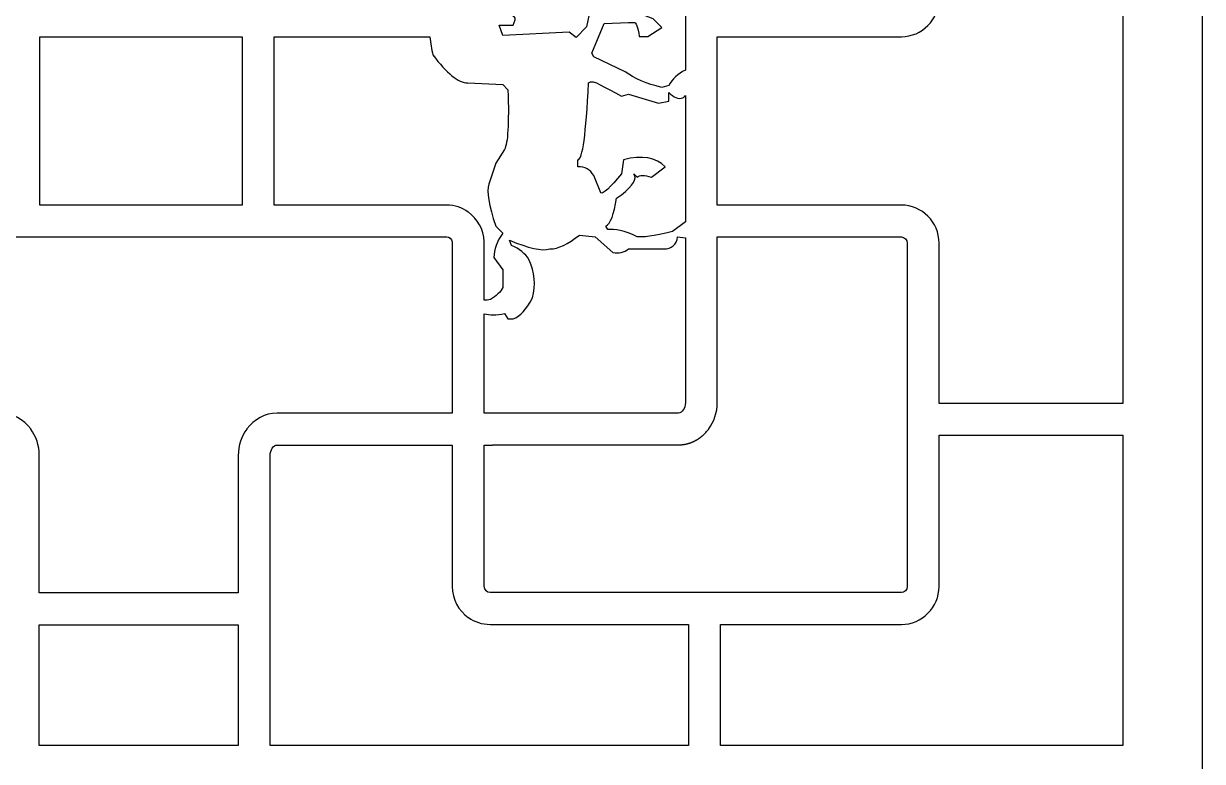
# Model space of a CAD drawing. Header units: centimetres. Extents: x -9.6 to 1.4, y -6.1 to 11.9.
# Drawn here: x -1.2 to 1.449, y 2.927 to 4.586 of the extents above; entities that cross this region are included whole.
import ezdxf

# ---------------------------------------------------------------- set-up
doc = ezdxf.new("R2010")
doc.units = ezdxf.units.CM
doc.header["$MEASUREMENT"] = 0
doc.layers.add('layer 1', color=7, linetype='Continuous')

msp = doc.modelspace()

# ---------------------------------------------------------------- linework, layer by layer
at = {"layer": 'layer 1', "color": 242}
for points, knots in [([(-3.3283, -6.05124), (-3.3283, -6.05124), (-3.3283, 11.92325), (-3.3283, 11.92325), (-3.3283, 11.92325), (-3.3283, 11.92325), (1.44897, 11.92325), (1.44897, 11.92325), (1.44897, 11.92325), (1.44897, 11.92325), (1.44897, -6.05124), (1.44897, -6.05124), (1.44897, -6.05124), (1.44897, -6.05124), (-3.3283, -6.05124), (-3.3283, -6.05124)], [0, 0, 0, 0, 0.2, 0.2, 0.2, 0.2, 0.4, 0.4, 0.4, 0.4, 0.6, 0.6, 0.6, 0.6, 1, 1, 1, 1]), ([(-0.1649, 4.64629), (-0.1649, 4.64629), (-0.1275, 4.64944), (-0.1275, 4.64944), (-0.1275, 4.64944), (-0.1275, 4.64944), (-0.09219, 4.64148), (-0.09219, 4.64148), (-0.09219, 4.64148), (-0.09219, 4.64148), (-0.08808, 4.63364), (-0.08808, 4.63364), (-0.08808, 4.63364), (-0.08808, 4.63364), (-0.11556, 4.60989), (-0.11556, 4.60989), (-0.11556, 4.60989), (-0.10002, 4.60488), (-0.09348, 4.59975), (-0.09591, 4.59448), (-0.09591, 4.59448), (-0.09591, 4.59448), (-0.10015, 4.58241), (-0.10015, 4.58241), (-0.10015, 4.58241), (-0.10015, 4.58241), (-0.13135, 4.58241), (-0.13135, 4.58241), (-0.13135, 4.58241), (-0.13135, 4.58241), (-0.12339, 4.55904), (-0.12339, 4.55904), (-0.12339, 4.55904), (-0.12339, 4.55904), (0.02594, 4.56701), (0.02594, 4.56701), (0.02594, 4.56701), (0.02594, 4.56701), (0.04134, 4.55493), (0.04134, 4.55493), (0.04134, 4.55493), (0.04134, 4.55493), (0.0651, 4.57869), (0.0651, 4.57869), (0.0651, 4.57869), (0.0651, 4.57869), (0.07293, 4.61785), (0.07293, 4.61785), (0.07293, 4.61785), (0.07293, 4.61785), (0.11248, 4.61785), (0.11248, 4.61785), (0.11248, 4.61785), (0.11248, 4.61785), (0.1831, 4.62023), (0.1831, 4.62023), (0.1831, 4.62023), (0.1831, 4.62023), (0.19478, 4.60444), (0.19478, 4.60444), (0.19478, 4.60444), (0.19478, 4.60444), (0.21443, 4.59686), (0.21443, 4.59686), (0.21443, 4.59686), (0.21443, 4.59686), (0.23394, 4.57696), (0.23394, 4.57696), (0.23394, 4.57696), (0.23394, 4.57696), (0.20274, 4.55731), (0.20274, 4.55731), (0.20274, 4.55731), (0.20274, 4.55731), (0.1831, 4.55731), (0.1831, 4.55731), (0.1831, 4.55731), (0.1804, 4.57837), (0.17642, 4.5889), (0.17115, 4.5889), (0.17115, 4.5889), (0.17115, 4.5889), (0.15947, 4.5889), (0.15947, 4.5889), (0.15947, 4.5889), (0.15947, 4.5889), (0.10452, 4.58652), (0.10452, 4.58652), (0.10452, 4.58652), (0.10452, 4.58652), (0.07704, 4.51963), (0.07704, 4.51963), (0.07704, 4.51963), (0.07704, 4.51963), (0.08089, 4.51167), (0.08089, 4.51167), (0.08089, 4.51167), (0.08089, 4.51167), (0.15151, 4.47796), (0.15151, 4.47796), (0.15151, 4.47796), (0.17257, 4.46242), (0.20004, 4.45061), (0.23394, 4.44265), (0.23394, 4.44265), (0.23394, 4.44265), (0.24973, 4.44676), (0.24973, 4.44676), (0.24973, 4.44676), (0.25748, 4.46188), (0.26982, 4.47335), (0.28697, 4.48117), (0.28697, 4.48117), (0.28697, 4.48117), (0.28697, 4.96466), (0.28697, 4.96466), (0.28697, 4.96466), (0.28697, 4.97749), (0.27992, 4.98798), (0.27131, 4.98798), (0.27131, 4.98798), (0.27131, 4.98798), (-0.16485, 4.98798), (-0.16485, 4.98798), (-0.16485, 4.98798), (-0.16485, 4.98798), (-0.16485, 4.82191), (-0.16485, 4.82191), (-0.16485, 4.82191), (-0.16485, 4.82191), (-0.1649, 4.82191), (-0.1649, 4.82191), (-0.1649, 4.82191), (-0.1649, 4.82191), (-0.1649, 4.64629), (-0.1649, 4.64629)], [0, 0, 0, 0, 0.0285714, 0.0285714, 0.0285714, 0.0285714, 0.0571429, 0.0571429, 0.0571429, 0.0571429, 0.0857143, 0.0857143, 0.0857143, 0.0857143, 0.1142857, 0.1142857, 0.1142857, 0.1142857, 0.1428571, 0.1428571, 0.1428571, 0.1428571, 0.1714286, 0.1714286, 0.1714286, 0.1714286, 0.2, 0.2, 0.2, 0.2, 0.2285714, 0.2285714, 0.2285714, 0.2285714, 0.2571429, 0.2571429, 0.2571429, 0.2571429, 0.2857143, 0.2857143, 0.2857143, 0.2857143, 0.3142857, 0.3142857, 0.3142857, 0.3142857, 0.3428571, 0.3428571, 0.3428571, 0.3428571, 0.3714286, 0.3714286, 0.3714286, 0.3714286, 0.4, 0.4, 0.4, 0.4, 0.4285714, 0.4285714, 0.4285714, 0.4285714, 0.4571429, 0.4571429, 0.4571429, 0.4571429, 0.4857143, 0.4857143, 0.4857143, 0.4857143, 0.5142857, 0.5142857, 0.5142857, 0.5142857, 0.5428571, 0.5428571, 0.5428571, 0.5428571, 0.5714286, 0.5714286, 0.5714286, 0.5714286, 0.6, 0.6, 0.6, 0.6, 0.6285714, 0.6285714, 0.6285714, 0.6285714, 0.6571429, 0.6571429, 0.6571429, 0.6571429, 0.6857143, 0.6857143, 0.6857143, 0.6857143, 0.7142857, 0.7142857, 0.7142857, 0.7142857, 0.7428571, 0.7428571, 0.7428571, 0.7428571, 0.7714286, 0.7714286, 0.7714286, 0.7714286, 0.8, 0.8, 0.8, 0.8, 0.8285714, 0.8285714, 0.8285714, 0.8285714, 0.8571429, 0.8571429, 0.8571429, 0.8571429, 0.8857143, 0.8857143, 0.8857143, 0.8857143, 0.9142857, 0.9142857, 0.9142857, 0.9142857, 0.9428571, 0.9428571, 0.9428571, 0.9428571, 1, 1, 1, 1]), ([(1.26983, 4.98991), (1.26983, 4.98991), (0.85706, 4.98991), (0.85706, 4.98991), (0.85706, 4.98991), (0.85706, 4.98991), (0.85706, 4.64199), (0.85706, 4.64199), (0.85706, 4.64199), (0.85706, 4.59506), (0.81902, 4.55665), (0.77251, 4.55665), (0.77251, 4.55665), (0.77251, 4.55665), (0.35863, 4.55665), (0.35863, 4.55665), (0.35863, 4.55665), (0.35863, 4.55665), (0.35863, 4.178), (0.35863, 4.178), (0.35863, 4.178), (0.35863, 4.178), (0.77251, 4.178), (0.77251, 4.178), (0.77251, 4.178), (0.81901, 4.178), (0.85706, 4.13959), (0.85706, 4.09266), (0.85706, 4.09266), (0.85706, 4.09266), (0.85706, 3.73222), (0.85706, 3.73222), (0.85706, 3.73222), (0.85706, 3.73222), (1.26983, 3.73222), (1.26983, 3.73222), (1.26983, 3.73222), (1.26983, 3.73222), (1.26983, 4.98991), (1.26983, 4.98991)], [0, 0, 0, 0, 0.0909091, 0.0909091, 0.0909091, 0.0909091, 0.1818182, 0.1818182, 0.1818182, 0.1818182, 0.2727273, 0.2727273, 0.2727273, 0.2727273, 0.3636364, 0.3636364, 0.3636364, 0.3636364, 0.4545455, 0.4545455, 0.4545455, 0.4545455, 0.5454545, 0.5454545, 0.5454545, 0.5454545, 0.6363636, 0.6363636, 0.6363636, 0.6363636, 0.7272727, 0.7272727, 0.7272727, 0.7272727, 0.8181818, 0.8181818, 0.8181818, 0.8181818, 1, 1, 1, 1]), ([(-1.16395, 4.55665), (-1.16395, 4.55665), (-1.16395, 4.178), (-1.16395, 4.178), (-1.16395, 4.178), (-1.16395, 4.178), (-0.70898, 4.178), (-0.70898, 4.178), (-0.70898, 4.178), (-0.70898, 4.178), (-0.70898, 4.55665), (-0.70898, 4.55665), (-0.70898, 4.55665), (-0.70898, 4.55665), (-1.16395, 4.55665), (-1.16395, 4.55665)], [0, 0, 0, 0, 0.2, 0.2, 0.2, 0.2, 0.4, 0.4, 0.4, 0.4, 0.6, 0.6, 0.6, 0.6, 1, 1, 1, 1]), ([(-0.1649, 3.96412), (-0.16055, 3.96381), (-0.156, 3.96426), (-0.15125, 3.96546), (-0.15125, 3.96546), (-0.1379, 3.97329), (-0.12866, 3.98241), (-0.12339, 3.99294), (-0.12339, 3.99294), (-0.12339, 3.99294), (-0.12339, 4.0321), (-0.12339, 4.0321), (-0.12339, 4.0321), (-0.12339, 4.0321), (-0.14329, 4.05996), (-0.14329, 4.05996), (-0.14329, 4.05996), (-0.14329, 4.07819), (-0.13674, 4.09655), (-0.12339, 4.11491), (-0.12339, 4.11491), (-0.12339, 4.11491), (-0.13918, 4.13071), (-0.13918, 4.13071), (-0.13918, 4.13071), (-0.15498, 4.17783), (-0.16024, 4.20916), (-0.15498, 4.22469), (-0.15498, 4.22469), (-0.15498, 4.22469), (-0.13918, 4.27207), (-0.13918, 4.27207), (-0.13918, 4.27207), (-0.13918, 4.27207), (-0.11967, 4.30327), (-0.11967, 4.30327), (-0.11967, 4.30327), (-0.11184, 4.31663), (-0.10927, 4.36118), (-0.11171, 4.43719), (-0.11171, 4.43719), (-0.11171, 4.43719), (-0.12339, 4.44888), (-0.12339, 4.44888), (-0.12339, 4.44888), (-0.12339, 4.44888), (-0.2021, 4.45299), (-0.2021, 4.45299), (-0.2021, 4.45299), (-0.22316, 4.45299), (-0.24935, 4.47392), (-0.28068, 4.5159), (-0.28068, 4.5159), (-0.28343, 4.52855), (-0.28572, 4.54213), (-0.28754, 4.55665), (-0.28754, 4.55665), (-0.28754, 4.55665), (-0.63733, 4.55665), (-0.63733, 4.55665), (-0.63733, 4.55665), (-0.63733, 4.55665), (-0.63733, 4.178), (-0.63733, 4.178), (-0.63733, 4.178), (-0.63733, 4.178), (-0.24945, 4.178), (-0.24945, 4.178), (-0.24945, 4.178), (-0.23144, 4.178), (-0.21468, 4.17222), (-0.20092, 4.16242), (-0.20092, 4.16242), (-0.20092, 4.16242), (-0.20088, 4.16245), (-0.20088, 4.16245), (-0.20088, 4.16245), (-0.17994, 4.14755), (-0.16593, 4.12333), (-0.1649, 4.0959), (-0.1649, 4.0959), (-0.1649, 4.0959), (-0.16496, 4.09564), (-0.16496, 4.09564), (-0.16496, 4.09564), (-0.16492, 4.09465), (-0.1649, 4.09365), (-0.1649, 4.09266), (-0.1649, 4.09266), (-0.1649, 4.09266), (-0.1649, 3.96412), (-0.1649, 3.96412)], [0, 0, 0, 0, 0.0416667, 0.0416667, 0.0416667, 0.0416667, 0.0833333, 0.0833333, 0.0833333, 0.0833333, 0.125, 0.125, 0.125, 0.125, 0.1666667, 0.1666667, 0.1666667, 0.1666667, 0.2083333, 0.2083333, 0.2083333, 0.2083333, 0.25, 0.25, 0.25, 0.25, 0.2916667, 0.2916667, 0.2916667, 0.2916667, 0.3333333, 0.3333333, 0.3333333, 0.3333333, 0.375, 0.375, 0.375, 0.375, 0.4166667, 0.4166667, 0.4166667, 0.4166667, 0.4583333, 0.4583333, 0.4583333, 0.4583333, 0.5, 0.5, 0.5, 0.5, 0.5416667, 0.5416667, 0.5416667, 0.5416667, 0.5833333, 0.5833333, 0.5833333, 0.5833333, 0.625, 0.625, 0.625, 0.625, 0.6666667, 0.6666667, 0.6666667, 0.6666667, 0.7083333, 0.7083333, 0.7083333, 0.7083333, 0.75, 0.75, 0.75, 0.75, 0.7916667, 0.7916667, 0.7916667, 0.7916667, 0.8333333, 0.8333333, 0.8333333, 0.8333333, 0.875, 0.875, 0.875, 0.875, 0.9166667, 0.9166667, 0.9166667, 0.9166667, 1, 1, 1, 1]), ([(0.28697, 4.42403), (0.28544, 4.42172), (0.28357, 4.42013), (0.28132, 4.41928), (0.28132, 4.41928), (0.27116, 4.41544), (0.26026, 4.42044), (0.24973, 4.43096), (0.24973, 4.43096), (0.24973, 4.43096), (0.24973, 4.41145), (0.24973, 4.41145), (0.24973, 4.41145), (0.24973, 4.41145), (0.22637, 4.40734), (0.22637, 4.40734), (0.22637, 4.40734), (0.22637, 4.40734), (0.15947, 4.42724), (0.15947, 4.42724), (0.15947, 4.42724), (0.15947, 4.42724), (0.14368, 4.42313), (0.14368, 4.42313), (0.14368, 4.42313), (0.10426, 4.44136), (0.07948, 4.46326), (0.06921, 4.45299), (0.06921, 4.45299), (0.06394, 4.33769), (0.05598, 4.28003), (0.04545, 4.28003), (0.04545, 4.28003), (0.04545, 4.28003), (0.04545, 4.26424), (0.04545, 4.26424), (0.04545, 4.26424), (0.06125, 4.26424), (0.07306, 4.25769), (0.08089, 4.2446), (0.08089, 4.2446), (0.08089, 4.2446), (0.09668, 4.20518), (0.09668, 4.20518), (0.09668, 4.20518), (0.10195, 4.20261), (0.11761, 4.21699), (0.14368, 4.24845), (0.14368, 4.24845), (0.14368, 4.24845), (0.14779, 4.28003), (0.14779, 4.28003), (0.14779, 4.28003), (0.18964, 4.29056), (0.22097, 4.2853), (0.2419, 4.26424), (0.2419, 4.26424), (0.2419, 4.26424), (0.21057, 4.24049), (0.21057, 4.24049), (0.21057, 4.24049), (0.19478, 4.24575), (0.18425, 4.24575), (0.17899, 4.24049), (0.17899, 4.24049), (0.17899, 4.24049), (0.17115, 4.24845), (0.17115, 4.24845), (0.17115, 4.24845), (0.17911, 4.23792), (0.17, 4.22213), (0.14368, 4.20133), (0.14368, 4.20133), (0.14368, 4.20133), (0.13199, 4.19349), (0.13199, 4.19349), (0.13199, 4.19349), (0.12673, 4.1569), (0.11877, 4.13597), (0.10824, 4.13071), (0.10824, 4.13071), (0.10824, 4.13071), (0.11248, 4.12275), (0.11248, 4.12275), (0.11248, 4.12275), (0.12801, 4.12531), (0.15023, 4.12005), (0.17899, 4.10695), (0.17899, 4.10695), (0.18952, 4.10438), (0.21571, 4.10836), (0.2577, 4.11864), (0.2577, 4.11864), (0.2577, 4.11864), (0.28697, 4.14045), (0.28697, 4.14045), (0.28697, 4.14045), (0.28697, 4.14045), (0.28697, 4.42403), (0.28697, 4.42403)], [0, 0, 0, 0, 0.0384615, 0.0384615, 0.0384615, 0.0384615, 0.0769231, 0.0769231, 0.0769231, 0.0769231, 0.1153846, 0.1153846, 0.1153846, 0.1153846, 0.1538462, 0.1538462, 0.1538462, 0.1538462, 0.1923077, 0.1923077, 0.1923077, 0.1923077, 0.2307692, 0.2307692, 0.2307692, 0.2307692, 0.2692308, 0.2692308, 0.2692308, 0.2692308, 0.3076923, 0.3076923, 0.3076923, 0.3076923, 0.3461538, 0.3461538, 0.3461538, 0.3461538, 0.3846154, 0.3846154, 0.3846154, 0.3846154, 0.4230769, 0.4230769, 0.4230769, 0.4230769, 0.4615385, 0.4615385, 0.4615385, 0.4615385, 0.5, 0.5, 0.5, 0.5, 0.5384615, 0.5384615, 0.5384615, 0.5384615, 0.5769231, 0.5769231, 0.5769231, 0.5769231, 0.6153846, 0.6153846, 0.6153846, 0.6153846, 0.6538462, 0.6538462, 0.6538462, 0.6538462, 0.6923077, 0.6923077, 0.6923077, 0.6923077, 0.7307692, 0.7307692, 0.7307692, 0.7307692, 0.7692308, 0.7692308, 0.7692308, 0.7692308, 0.8076923, 0.8076923, 0.8076923, 0.8076923, 0.8461538, 0.8461538, 0.8461538, 0.8461538, 0.8846154, 0.8846154, 0.8846154, 0.8846154, 0.9230769, 0.9230769, 0.9230769, 0.9230769, 1, 1, 1, 1]), ([(0.28697, 4.1046), (0.28697, 4.1046), (0.26964, 4.10695), (0.26964, 4.10695), (0.26964, 4.10695), (0.26694, 4.08859), (0.25641, 4.07948), (0.23805, 4.07948), (0.23805, 4.07948), (0.23805, 4.07948), (0.15947, 4.07948), (0.15947, 4.07948), (0.15947, 4.07948), (0.14894, 4.07177), (0.13713, 4.06908), (0.12416, 4.07164), (0.12416, 4.07164), (0.12416, 4.07164), (0.08461, 4.10695), (0.08461, 4.10695), (0.08461, 4.10695), (0.08461, 4.10695), (0.04931, 4.11068), (0.04931, 4.11068), (0.04931, 4.11068), (0.02311, 4.08988), (0.00103, 4.07948), (-0.01733, 4.07948), (-0.01733, 4.07948), (-0.0357, 4.07421), (-0.06587, 4.08076), (-0.10798, 4.09899), (-0.10798, 4.09899), (-0.10798, 4.09899), (-0.10387, 4.08744), (-0.10387, 4.08744), (-0.10387, 4.08744), (-0.08551, 4.07935), (-0.07255, 4.06882), (-0.06471, 4.05585), (-0.06471, 4.05585), (-0.05149, 4.02696), (-0.04879, 3.99807), (-0.05688, 3.96931), (-0.05688, 3.96931), (-0.06985, 3.94324), (-0.08436, 3.92758), (-0.10015, 3.92232), (-0.10015, 3.92232), (-0.10015, 3.92232), (-0.11171, 3.92232), (-0.11171, 3.92232), (-0.11171, 3.92232), (-0.11171, 3.92232), (-0.11967, 3.93387), (-0.11967, 3.93387), (-0.11967, 3.93387), (-0.13759, 3.92987), (-0.15266, 3.92986), (-0.1649, 3.93384), (-0.1649, 3.93384), (-0.1649, 3.93384), (-0.1649, 3.91274), (-0.1649, 3.91274), (-0.1649, 3.91274), (-0.1649, 3.91274), (-0.16485, 3.91274), (-0.16485, 3.91274), (-0.16485, 3.91274), (-0.16485, 3.91274), (-0.16485, 3.71048), (-0.16485, 3.71048), (-0.16485, 3.71048), (-0.16485, 3.71048), (0.27131, 3.71048), (0.27131, 3.71048), (0.27131, 3.71048), (0.27991, 3.71048), (0.28697, 3.72097), (0.28697, 3.73379), (0.28697, 3.73379), (0.28697, 3.73379), (0.28697, 4.1046), (0.28697, 4.1046)], [0, 0, 0, 0, 0.0454545, 0.0454545, 0.0454545, 0.0454545, 0.0909091, 0.0909091, 0.0909091, 0.0909091, 0.1363636, 0.1363636, 0.1363636, 0.1363636, 0.1818182, 0.1818182, 0.1818182, 0.1818182, 0.2272727, 0.2272727, 0.2272727, 0.2272727, 0.2727273, 0.2727273, 0.2727273, 0.2727273, 0.3181818, 0.3181818, 0.3181818, 0.3181818, 0.3636364, 0.3636364, 0.3636364, 0.3636364, 0.4090909, 0.4090909, 0.4090909, 0.4090909, 0.4545455, 0.4545455, 0.4545455, 0.4545455, 0.5, 0.5, 0.5, 0.5, 0.5454545, 0.5454545, 0.5454545, 0.5454545, 0.5909091, 0.5909091, 0.5909091, 0.5909091, 0.6363636, 0.6363636, 0.6363636, 0.6363636, 0.6818182, 0.6818182, 0.6818182, 0.6818182, 0.7272727, 0.7272727, 0.7272727, 0.7272727, 0.7727273, 0.7727273, 0.7727273, 0.7727273, 0.8181818, 0.8181818, 0.8181818, 0.8181818, 0.8636364, 0.8636364, 0.8636364, 0.8636364, 0.9090909, 0.9090909, 0.9090909, 0.9090909, 1, 1, 1, 1]), ([(-0.71775, 3.30618), (-0.71775, 3.30618), (-0.71775, 3.61502), (-0.71775, 3.61502), (-0.71775, 3.61502), (-0.71775, 3.63745), (-0.71051, 3.65811), (-0.69844, 3.67441), (-0.69844, 3.67441), (-0.69844, 3.67441), (-0.69855, 3.67455), (-0.69855, 3.67455), (-0.69855, 3.67455), (-0.68251, 3.69629), (-0.65789, 3.71028), (-0.63043, 3.71028), (-0.63043, 3.71028), (-0.63043, 3.71028), (-0.3374, 3.71028), (-0.3374, 3.71028), (-0.3374, 3.71028), (-0.3374, 3.71028), (-0.3374, 3.71048), (-0.3374, 3.71048), (-0.3374, 3.71048), (-0.3374, 3.71048), (-0.23693, 3.71048), (-0.23693, 3.71048), (-0.23693, 3.71048), (-0.23693, 3.71048), (-0.23693, 4.09266), (-0.23693, 4.09266), (-0.23693, 4.09266), (-0.23693, 4.09366), (-0.23691, 4.09466), (-0.23688, 4.09565), (-0.23688, 4.09565), (-0.23817, 4.10174), (-0.24334, 4.10634), (-0.24945, 4.10634), (-0.24945, 4.10634), (-0.24945, 4.10634), (-1.65624, 4.10634), (-1.65624, 4.10634), (-1.65624, 4.10634), (-1.66227, 4.10634), (-1.66738, 4.10187), (-1.66877, 4.0959), (-1.66877, 4.0959), (-1.66877, 4.0959), (-1.66877, 4.0959), (-1.66877, 4.0959), (-1.66877, 4.0959), (-1.66877, 4.0959), (-1.66877, 4.0959), (-1.66877, 4.0959), (-1.66877, 4.0959), (-1.66877, 4.0959), (-1.66879, 4.0958), (-1.66879, 4.0958), (-1.66879, 4.0958), (-1.66879, 4.0958), (-1.6688, 4.09575), (-1.6688, 4.09575), (-1.6688, 4.09575), (-1.6688, 4.09575), (-1.6688, 4.09574), (-1.6688, 4.09574), (-1.6688, 4.09574), (-1.6688, 4.09574), (-1.66881, 4.09571), (-1.66881, 4.09571), (-1.66881, 4.09571), (-1.66881, 4.09571), (-1.66887, 4.09541), (-1.66887, 4.09541), (-1.66887, 4.09541), (-1.66887, 4.09541), (-1.66887, 4.09541), (-1.66887, 4.09541), (-1.66887, 4.09541), (-1.66887, 4.09541), (-1.66893, 4.09511), (-1.66893, 4.09511), (-1.66893, 4.09511), (-1.66893, 4.09511), (-1.66893, 4.09507), (-1.66893, 4.09507), (-1.66893, 4.09507), (-1.66893, 4.09507), (-1.66893, 4.09506), (-1.66893, 4.09506), (-1.66893, 4.09506), (-1.66893, 4.09506), (-1.66898, 4.09476), (-1.66898, 4.09476), (-1.66898, 4.09476), (-1.66898, 4.09476), (-1.66899, 4.09474), (-1.66899, 4.09474), (-1.66899, 4.09474), (-1.66899, 4.09474), (-1.66899, 4.09471), (-1.66899, 4.09471), (-1.66899, 4.09471), (-1.66899, 4.09471), (-1.669, 4.09466), (-1.669, 4.09466), (-1.669, 4.09466), (-1.66907, 4.09413), (-1.66912, 4.09358), (-1.66913, 4.09303), (-1.66913, 4.09303), (-1.66913, 4.09303), (-1.66913, 4.09301), (-1.66913, 4.09301), (-1.66913, 4.09301), (-1.66913, 4.09301), (-1.66913, 4.09266), (-1.66913, 4.09266), (-1.66913, 4.09266), (-1.66913, 4.09266), (-1.66913, 3.87866), (-1.66913, 3.87866), (-1.66913, 3.87866), (-1.66913, 3.87866), (-1.6687, 3.87866), (-1.6687, 3.87866), (-1.6687, 3.87866), (-1.6687, 3.87866), (-1.6687, 3.71048), (-1.6687, 3.71048), (-1.6687, 3.71048), (-1.6687, 3.71048), (-1.54535, 3.71048), (-1.54535, 3.71048), (-1.54535, 3.71048), (-1.54535, 3.71048), (-1.54535, 3.71028), (-1.54535, 3.71028), (-1.54535, 3.71028), (-1.54535, 3.71028), (-1.25233, 3.71028), (-1.25233, 3.71028), (-1.25233, 3.71028), (-1.22487, 3.71028), (-1.20025, 3.69629), (-1.18421, 3.67455), (-1.18421, 3.67455), (-1.18421, 3.67455), (-1.18431, 3.67441), (-1.18431, 3.67441), (-1.18431, 3.67441), (-1.17225, 3.65811), (-1.16501, 3.63743), (-1.16501, 3.61502), (-1.16501, 3.61502), (-1.16501, 3.61502), (-1.16501, 3.30618), (-1.16501, 3.30618), (-1.16501, 3.30618), (-1.16501, 3.30618), (-0.71775, 3.30618), (-0.71775, 3.30618)], [0, 0, 0, 0, 0.0238095, 0.0238095, 0.0238095, 0.0238095, 0.047619, 0.047619, 0.047619, 0.047619, 0.0714286, 0.0714286, 0.0714286, 0.0714286, 0.0952381, 0.0952381, 0.0952381, 0.0952381, 0.1190476, 0.1190476, 0.1190476, 0.1190476, 0.1428571, 0.1428571, 0.1428571, 0.1428571, 0.1666667, 0.1666667, 0.1666667, 0.1666667, 0.1904762, 0.1904762, 0.1904762, 0.1904762, 0.2142857, 0.2142857, 0.2142857, 0.2142857, 0.2380952, 0.2380952, 0.2380952, 0.2380952, 0.2619048, 0.2619048, 0.2619048, 0.2619048, 0.2857143, 0.2857143, 0.2857143, 0.2857143, 0.3095238, 0.3095238, 0.3095238, 0.3095238, 0.3333333, 0.3333333, 0.3333333, 0.3333333, 0.3571429, 0.3571429, 0.3571429, 0.3571429, 0.3809524, 0.3809524, 0.3809524, 0.3809524, 0.4047619, 0.4047619, 0.4047619, 0.4047619, 0.4285714, 0.4285714, 0.4285714, 0.4285714, 0.452381, 0.452381, 0.452381, 0.452381, 0.4761905, 0.4761905, 0.4761905, 0.4761905, 0.5, 0.5, 0.5, 0.5, 0.5238095, 0.5238095, 0.5238095, 0.5238095, 0.547619, 0.547619, 0.547619, 0.547619, 0.5714286, 0.5714286, 0.5714286, 0.5714286, 0.5952381, 0.5952381, 0.5952381, 0.5952381, 0.6190476, 0.6190476, 0.6190476, 0.6190476, 0.6428571, 0.6428571, 0.6428571, 0.6428571, 0.6666667, 0.6666667, 0.6666667, 0.6666667, 0.6904762, 0.6904762, 0.6904762, 0.6904762, 0.7142857, 0.7142857, 0.7142857, 0.7142857, 0.7380952, 0.7380952, 0.7380952, 0.7380952, 0.7619048, 0.7619048, 0.7619048, 0.7619048, 0.7857143, 0.7857143, 0.7857143, 0.7857143, 0.8095238, 0.8095238, 0.8095238, 0.8095238, 0.8333333, 0.8333333, 0.8333333, 0.8333333, 0.8571429, 0.8571429, 0.8571429, 0.8571429, 0.8809524, 0.8809524, 0.8809524, 0.8809524, 0.9047619, 0.9047619, 0.9047619, 0.9047619, 0.9285714, 0.9285714, 0.9285714, 0.9285714, 0.952381, 0.952381, 0.952381, 0.952381, 1, 1, 1, 1]), ([(-0.16485, 3.63834), (-0.16485, 3.63834), (-0.16485, 3.3204), (-0.16485, 3.3204), (-0.16485, 3.3204), (-0.16485, 3.31289), (-0.15903, 3.30673), (-0.15195, 3.30673), (-0.15195, 3.30673), (-0.15195, 3.30673), (0.77251, 3.30673), (0.77251, 3.30673), (0.77251, 3.30673), (0.77959, 3.30673), (0.7854, 3.31288), (0.7854, 3.3204), (0.7854, 3.3204), (0.7854, 3.3204), (0.7854, 4.09266), (0.7854, 4.09266), (0.7854, 4.09266), (0.7854, 4.10018), (0.7796, 4.10634), (0.77251, 4.10634), (0.77251, 4.10634), (0.77251, 4.10634), (0.35863, 4.10634), (0.35863, 4.10634), (0.35863, 4.10634), (0.35863, 4.10634), (0.35863, 3.73379), (0.35863, 3.73379), (0.35863, 3.73379), (0.35863, 3.71144), (0.35142, 3.69082), (0.33942, 3.67455), (0.33942, 3.67455), (0.33942, 3.67455), (0.33942, 3.67455), (0.33942, 3.67455), (0.33942, 3.67455), (0.33942, 3.67455), (0.33923, 3.67428), (0.33923, 3.67428), (0.33923, 3.67428), (0.33882, 3.67373), (0.3384, 3.67319), (0.33798, 3.67265), (0.33798, 3.67265), (0.33798, 3.67265), (0.33782, 3.67244), (0.33782, 3.67244), (0.33782, 3.67244), (0.33733, 3.67181), (0.33683, 3.67119), (0.33632, 3.67057), (0.33632, 3.67057), (0.33632, 3.67057), (0.33632, 3.67056), (0.33632, 3.67056), (0.33632, 3.67056), (0.33418, 3.66797), (0.33192, 3.6655), (0.32954, 3.66318), (0.32954, 3.66318), (0.32954, 3.66318), (0.32952, 3.66316), (0.32952, 3.66316), (0.32952, 3.66316), (0.32898, 3.66264), (0.32844, 3.66212), (0.32789, 3.66161), (0.32789, 3.66161), (0.32789, 3.66161), (0.32741, 3.66117), (0.32741, 3.66117), (0.32741, 3.66117), (0.32702, 3.66081), (0.32663, 3.66046), (0.32623, 3.6601), (0.32623, 3.6601), (0.32623, 3.6601), (0.32559, 3.65954), (0.32559, 3.65954), (0.32559, 3.65954), (0.32527, 3.65927), (0.32495, 3.65899), (0.32463, 3.65872), (0.32463, 3.65872), (0.32436, 3.6585), (0.3241, 3.65827), (0.32383, 3.65805), (0.32383, 3.65805), (0.3236, 3.65786), (0.32336, 3.65767), (0.32313, 3.65749), (0.32313, 3.65749), (0.32276, 3.65718), (0.32238, 3.65689), (0.32201, 3.65659), (0.32201, 3.65659), (0.32178, 3.65642), (0.32155, 3.65624), (0.32132, 3.65607), (0.32132, 3.65607), (0.32132, 3.65607), (0.32065, 3.65555), (0.32065, 3.65555), (0.32065, 3.65555), (0.32024, 3.65525), (0.31984, 3.65496), (0.31943, 3.65466), (0.31943, 3.65466), (0.31943, 3.65466), (0.31876, 3.65418), (0.31876, 3.65418), (0.31876, 3.65418), (0.31876, 3.65418), (0.31809, 3.65371), (0.31809, 3.65371), (0.31809, 3.65371), (0.3177, 3.65343), (0.3173, 3.65316), (0.3169, 3.65289), (0.3169, 3.65289), (0.31665, 3.65273), (0.3164, 3.65256), (0.31615, 3.6524), (0.31615, 3.6524), (0.31575, 3.65213), (0.31534, 3.65187), (0.31494, 3.65161), (0.31494, 3.65161), (0.31494, 3.65161), (0.3143, 3.65122), (0.3143, 3.65122), (0.3143, 3.65122), (0.31397, 3.65101), (0.31364, 3.65081), (0.31331, 3.65061), (0.31331, 3.65061), (0.31301, 3.65043), (0.3127, 3.65025), (0.31239, 3.65007), (0.31239, 3.65007), (0.31203, 3.64985), (0.31166, 3.64964), (0.3113, 3.64944), (0.3113, 3.64944), (0.3113, 3.64944), (0.3108, 3.64916), (0.3108, 3.64916), (0.3108, 3.64916), (0.31032, 3.64889), (0.30982, 3.64862), (0.30933, 3.64836), (0.30933, 3.64836), (0.30933, 3.64836), (0.3088, 3.64808), (0.3088, 3.64808), (0.3088, 3.64808), (0.30833, 3.64784), (0.30785, 3.64759), (0.30738, 3.64735), (0.30738, 3.64735), (0.30716, 3.64725), (0.30694, 3.64714), (0.30673, 3.64704), (0.30673, 3.64704), (0.30637, 3.64687), (0.30602, 3.6467), (0.30566, 3.64653), (0.30566, 3.64653), (0.30537, 3.64639), (0.30508, 3.64626), (0.30479, 3.64612), (0.30479, 3.64612), (0.30439, 3.64594), (0.304, 3.64577), (0.3036, 3.6456), (0.3036, 3.6456), (0.3036, 3.6456), (0.30308, 3.64537), (0.30308, 3.64537), (0.30308, 3.64537), (0.30257, 3.64515), (0.30205, 3.64494), (0.30154, 3.64473), (0.30154, 3.64473), (0.30154, 3.64473), (0.30101, 3.64452), (0.30101, 3.64452), (0.30101, 3.64452), (0.30048, 3.6443), (0.29993, 3.64409), (0.29939, 3.64389), (0.29939, 3.64389), (0.29939, 3.64389), (0.29896, 3.64373), (0.29896, 3.64373), (0.29896, 3.64373), (0.29848, 3.64356), (0.29801, 3.64339), (0.29753, 3.64323), (0.29753, 3.64323), (0.29753, 3.64323), (0.29687, 3.643), (0.29687, 3.643), (0.29687, 3.643), (0.29638, 3.64284), (0.29589, 3.64268), (0.29539, 3.64252), (0.29539, 3.64252), (0.29539, 3.64252), (0.29501, 3.6424), (0.29501, 3.6424), (0.29501, 3.6424), (0.29444, 3.64222), (0.29387, 3.64205), (0.29329, 3.64189), (0.29329, 3.64189), (0.29329, 3.64189), (0.29285, 3.64177), (0.29285, 3.64177), (0.29285, 3.64177), (0.29226, 3.6416), (0.29167, 3.64144), (0.29107, 3.64129), (0.29107, 3.64129), (0.29107, 3.64129), (0.29074, 3.64121), (0.29074, 3.64121), (0.29074, 3.64121), (0.29018, 3.64107), (0.28962, 3.64093), (0.28905, 3.64081), (0.28905, 3.64081), (0.28905, 3.64081), (0.28862, 3.64071), (0.28862, 3.64071), (0.28862, 3.64071), (0.28808, 3.64059), (0.28753, 3.64048), (0.28698, 3.64037), (0.28698, 3.64037), (0.28698, 3.64037), (0.28658, 3.64029), (0.28658, 3.64029), (0.28658, 3.64029), (0.28598, 3.64017), (0.28538, 3.64006), (0.28478, 3.63996), (0.28478, 3.63996), (0.28478, 3.63996), (0.28437, 3.63989), (0.28437, 3.63989), (0.28437, 3.63989), (0.28374, 3.63979), (0.28312, 3.63969), (0.28249, 3.6396), (0.28249, 3.6396), (0.28249, 3.6396), (0.28223, 3.63957), (0.28223, 3.63957), (0.28223, 3.63957), (0.28157, 3.63948), (0.28091, 3.63939), (0.28025, 3.63932), (0.28025, 3.63932), (0.28025, 3.63932), (0.28021, 3.63931), (0.28021, 3.63931), (0.28021, 3.63931), (0.28021, 3.63931), (0.2802, 3.63931), (0.2802, 3.63931), (0.2802, 3.63931), (0.2802, 3.63931), (0.28014, 3.63931), (0.28014, 3.63931), (0.28014, 3.63931), (0.27951, 3.63924), (0.27887, 3.63918), (0.27824, 3.63912), (0.27824, 3.63912), (0.27824, 3.63912), (0.27786, 3.63909), (0.27786, 3.63909), (0.27786, 3.63909), (0.27724, 3.63904), (0.27661, 3.63899), (0.27598, 3.63896), (0.27598, 3.63896), (0.27598, 3.63896), (0.27558, 3.63894), (0.27558, 3.63894), (0.27558, 3.63894), (0.27494, 3.6389), (0.2743, 3.63887), (0.27366, 3.63885), (0.27366, 3.63885), (0.27366, 3.63885), (0.27336, 3.63885), (0.27336, 3.63885), (0.27336, 3.63885), (0.27268, 3.63883), (0.27199, 3.63882), (0.27131, 3.63882), (0.27131, 3.63882), (0.27131, 3.63882), (-0.14652, 3.63882), (-0.14652, 3.63882), (-0.14652, 3.63882), (-0.14652, 3.63882), (-0.14652, 3.63834), (-0.14652, 3.63834), (-0.14652, 3.63834), (-0.14652, 3.63834), (-0.16485, 3.63834), (-0.16485, 3.63834)], [0, 0, 0, 0, 0.0123457, 0.0123457, 0.0123457, 0.0123457, 0.0246914, 0.0246914, 0.0246914, 0.0246914, 0.037037, 0.037037, 0.037037, 0.037037, 0.0493827, 0.0493827, 0.0493827, 0.0493827, 0.0617284, 0.0617284, 0.0617284, 0.0617284, 0.0740741, 0.0740741, 0.0740741, 0.0740741, 0.0864198, 0.0864198, 0.0864198, 0.0864198, 0.0987654, 0.0987654, 0.0987654, 0.0987654, 0.1111111, 0.1111111, 0.1111111, 0.1111111, 0.1234568, 0.1234568, 0.1234568, 0.1234568, 0.1358025, 0.1358025, 0.1358025, 0.1358025, 0.1481481, 0.1481481, 0.1481481, 0.1481481, 0.1604938, 0.1604938, 0.1604938, 0.1604938, 0.1728395, 0.1728395, 0.1728395, 0.1728395, 0.1851852, 0.1851852, 0.1851852, 0.1851852, 0.1975309, 0.1975309, 0.1975309, 0.1975309, 0.2098765, 0.2098765, 0.2098765, 0.2098765, 0.2222222, 0.2222222, 0.2222222, 0.2222222, 0.2345679, 0.2345679, 0.2345679, 0.2345679, 0.2469136, 0.2469136, 0.2469136, 0.2469136, 0.2592593, 0.2592593, 0.2592593, 0.2592593, 0.2716049, 0.2716049, 0.2716049, 0.2716049, 0.2839506, 0.2839506, 0.2839506, 0.2839506, 0.2962963, 0.2962963, 0.2962963, 0.2962963, 0.308642, 0.308642, 0.308642, 0.308642, 0.3209877, 0.3209877, 0.3209877, 0.3209877, 0.3333333, 0.3333333, 0.3333333, 0.3333333, 0.345679, 0.345679, 0.345679, 0.345679, 0.3580247, 0.3580247, 0.3580247, 0.3580247, 0.3703704, 0.3703704, 0.3703704, 0.3703704, 0.382716, 0.382716, 0.382716, 0.382716, 0.3950617, 0.3950617, 0.3950617, 0.3950617, 0.4074074, 0.4074074, 0.4074074, 0.4074074, 0.4197531, 0.4197531, 0.4197531, 0.4197531, 0.4320988, 0.4320988, 0.4320988, 0.4320988, 0.4444444, 0.4444444, 0.4444444, 0.4444444, 0.4567901, 0.4567901, 0.4567901, 0.4567901, 0.4691358, 0.4691358, 0.4691358, 0.4691358, 0.4814815, 0.4814815, 0.4814815, 0.4814815, 0.4938272, 0.4938272, 0.4938272, 0.4938272, 0.5061728, 0.5061728, 0.5061728, 0.5061728, 0.5185185, 0.5185185, 0.5185185, 0.5185185, 0.5308642, 0.5308642, 0.5308642, 0.5308642, 0.5432099, 0.5432099, 0.5432099, 0.5432099, 0.5555556, 0.5555556, 0.5555556, 0.5555556, 0.5679012, 0.5679012, 0.5679012, 0.5679012, 0.5802469, 0.5802469, 0.5802469, 0.5802469, 0.5925926, 0.5925926, 0.5925926, 0.5925926, 0.6049383, 0.6049383, 0.6049383, 0.6049383, 0.617284, 0.617284, 0.617284, 0.617284, 0.6296296, 0.6296296, 0.6296296, 0.6296296, 0.6419753, 0.6419753, 0.6419753, 0.6419753, 0.654321, 0.654321, 0.654321, 0.654321, 0.6666667, 0.6666667, 0.6666667, 0.6666667, 0.6790123, 0.6790123, 0.6790123, 0.6790123, 0.691358, 0.691358, 0.691358, 0.691358, 0.7037037, 0.7037037, 0.7037037, 0.7037037, 0.7160494, 0.7160494, 0.7160494, 0.7160494, 0.7283951, 0.7283951, 0.7283951, 0.7283951, 0.7407407, 0.7407407, 0.7407407, 0.7407407, 0.7530864, 0.7530864, 0.7530864, 0.7530864, 0.7654321, 0.7654321, 0.7654321, 0.7654321, 0.7777778, 0.7777778, 0.7777778, 0.7777778, 0.7901235, 0.7901235, 0.7901235, 0.7901235, 0.8024691, 0.8024691, 0.8024691, 0.8024691, 0.8148148, 0.8148148, 0.8148148, 0.8148148, 0.8271605, 0.8271605, 0.8271605, 0.8271605, 0.8395062, 0.8395062, 0.8395062, 0.8395062, 0.8518519, 0.8518519, 0.8518519, 0.8518519, 0.8641975, 0.8641975, 0.8641975, 0.8641975, 0.8765432, 0.8765432, 0.8765432, 0.8765432, 0.8888889, 0.8888889, 0.8888889, 0.8888889, 0.9012346, 0.9012346, 0.9012346, 0.9012346, 0.9135802, 0.9135802, 0.9135802, 0.9135802, 0.9259259, 0.9259259, 0.9259259, 0.9259259, 0.9382716, 0.9382716, 0.9382716, 0.9382716, 0.9506173, 0.9506173, 0.9506173, 0.9506173, 0.962963, 0.962963, 0.962963, 0.962963, 0.9753086, 0.9753086, 0.9753086, 0.9753086, 1, 1, 1, 1]), ([(1.26983, 3.66057), (1.26983, 3.66057), (0.85706, 3.66057), (0.85706, 3.66057), (0.85706, 3.66057), (0.85706, 3.66057), (0.85706, 3.3204), (0.85706, 3.3204), (0.85706, 3.3204), (0.85706, 3.27348), (0.81902, 3.23507), (0.77251, 3.23507), (0.77251, 3.23507), (0.77251, 3.23507), (0.36562, 3.23507), (0.36562, 3.23507), (0.36562, 3.23507), (0.36562, 3.23507), (0.36562, 2.96288), (0.36562, 2.96288), (0.36562, 2.96288), (0.36562, 2.96288), (1.26983, 2.96288), (1.26983, 2.96288), (1.26983, 2.96288), (1.26983, 2.96288), (1.26983, 3.66057), (1.26983, 3.66057)], [0, 0, 0, 0, 0.125, 0.125, 0.125, 0.125, 0.25, 0.25, 0.25, 0.25, 0.375, 0.375, 0.375, 0.375, 0.5, 0.5, 0.5, 0.5, 0.625, 0.625, 0.625, 0.625, 0.75, 0.75, 0.75, 0.75, 1, 1, 1, 1]), ([(-0.64609, 2.96288), (-0.64609, 2.96288), (0.29396, 2.96288), (0.29396, 2.96288), (0.29396, 2.96288), (0.29396, 2.96288), (0.29396, 3.23507), (0.29396, 3.23507), (0.29396, 3.23507), (0.29396, 3.23507), (-0.15195, 3.23507), (-0.15195, 3.23507), (-0.15195, 3.23507), (-0.17006, 3.23507), (-0.18688, 3.24089), (-0.20067, 3.25077), (-0.20067, 3.25077), (-0.20067, 3.25077), (-0.20088, 3.25062), (-0.20088, 3.25062), (-0.20088, 3.25062), (-0.22264, 3.2661), (-0.23693, 3.29165), (-0.23693, 3.3204), (-0.23693, 3.3204), (-0.23693, 3.3204), (-0.23693, 3.63834), (-0.23693, 3.63834), (-0.23693, 3.63834), (-0.23693, 3.63834), (-0.63043, 3.63834), (-0.63043, 3.63834), (-0.63043, 3.63834), (-0.63904, 3.63834), (-0.64609, 3.62784), (-0.64609, 3.61502), (-0.64609, 3.61502), (-0.64609, 3.61502), (-0.64609, 2.96288), (-0.64609, 2.96288)], [0, 0, 0, 0, 0.0909091, 0.0909091, 0.0909091, 0.0909091, 0.1818182, 0.1818182, 0.1818182, 0.1818182, 0.2727273, 0.2727273, 0.2727273, 0.2727273, 0.3636364, 0.3636364, 0.3636364, 0.3636364, 0.4545455, 0.4545455, 0.4545455, 0.4545455, 0.5454545, 0.5454545, 0.5454545, 0.5454545, 0.6363636, 0.6363636, 0.6363636, 0.6363636, 0.7272727, 0.7272727, 0.7272727, 0.7272727, 0.8181818, 0.8181818, 0.8181818, 0.8181818, 1, 1, 1, 1]), ([(-1.16501, 2.96288), (-1.16501, 2.96288), (-0.71775, 2.96288), (-0.71775, 2.96288), (-0.71775, 2.96288), (-0.71775, 2.96288), (-0.71775, 3.23452), (-0.71775, 3.23452), (-0.71775, 3.23452), (-0.71775, 3.23452), (-1.16501, 3.23452), (-1.16501, 3.23452), (-1.16501, 3.23452), (-1.16501, 3.23452), (-1.16501, 2.96288), (-1.16501, 2.96288)], [0, 0, 0, 0, 0.2, 0.2, 0.2, 0.2, 0.4, 0.4, 0.4, 0.4, 0.6, 0.6, 0.6, 0.6, 1, 1, 1, 1])]:
    msp.add_open_spline(points, degree=3, knots=knots, dxfattribs=at)

doc.saveas('drawing.dxf')
